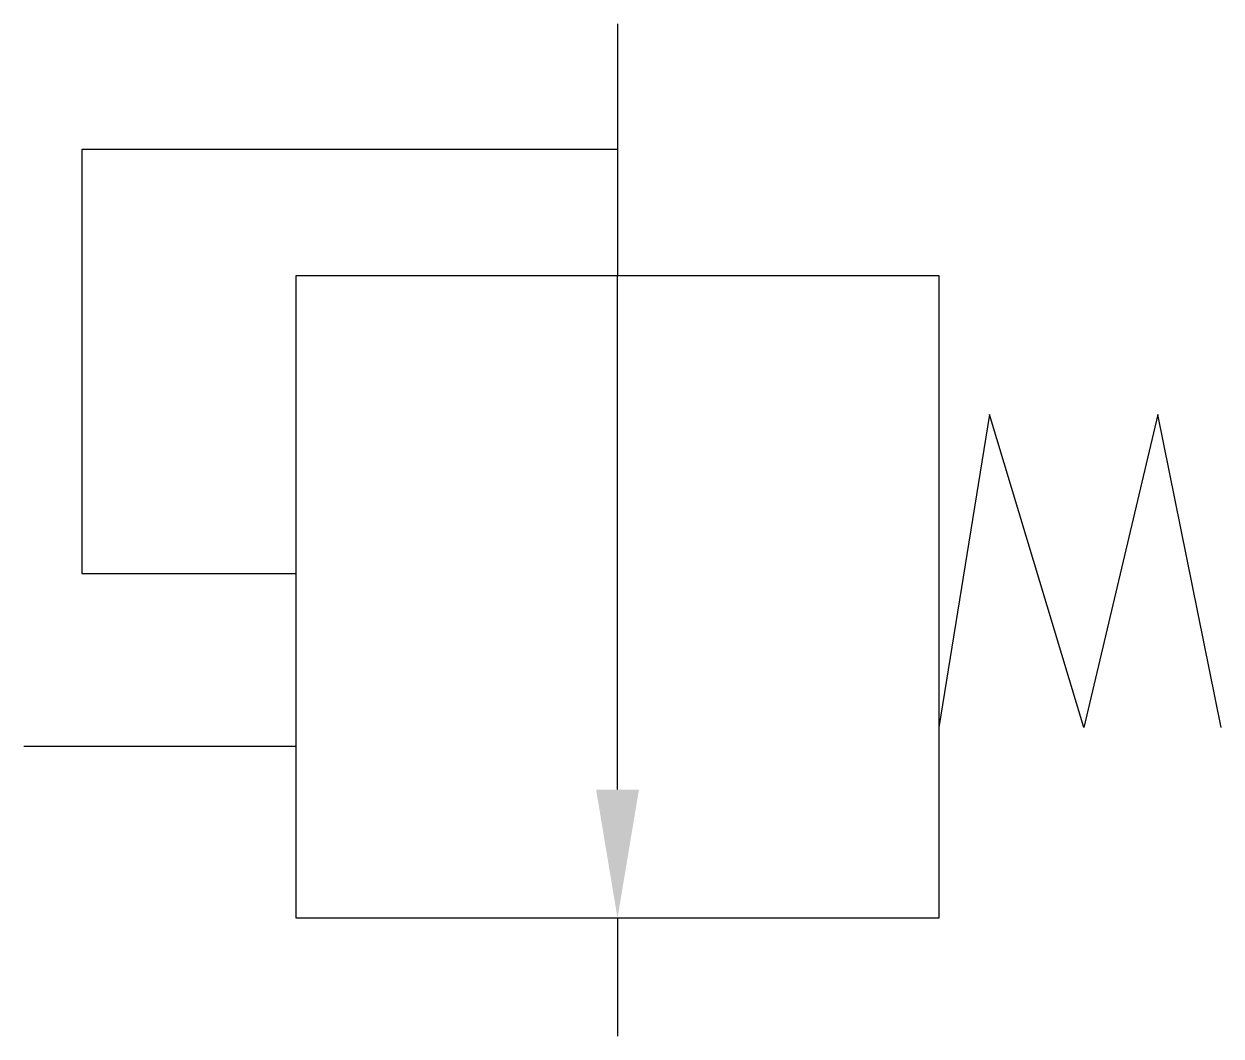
# Model space of a CAD drawing. Extents: x -8.1 to 8.2, y -18.2 to -4.4.
import ezdxf

# ---------------------------------------------------------------- set-up
doc = ezdxf.new("R2010")
doc.units = 0
doc.linetypes.add('DASHED', pattern=[0])
doc.layers.add('2', color=1, linetype='CONTINUOUS')

msp = doc.modelspace()

# ---------------------------------------------------------------- linework, layer by layer
at = {"layer": '2', "color": 0}
for p, q in [((0, -4.439), (0, -7.862)), ((0, -14.86), (0, -7.862)), ((5.062, -9.753), (4.374, -14.017)), ((6.347, -14.017), (5.062, -9.753)), ((7.356, -9.753), (6.347, -14.017)), ((8.215, -14.017), (7.356, -9.753)), ((0, -16.61), (0, -18.216))]:
    msp.add_line(p, q, dxfattribs=at)
at = {"layer": '2', "color": 0, "linetype": 'DASHED'}
for p, q in [((0, -6.15), (-7.292, -6.15)), ((-7.292, -6.15), (-7.292, -11.921)), ((-7.292, -11.921), (-4.374, -11.921)), ((-4.374, -14.276), (-8.079, -14.276))]:
    msp.add_line(p, q, dxfattribs=at)
at = {"layer": '2', "color": 0}
msp.add_lwpolyline([(-4.374, -16.61), (-4.374, -7.862), (4.374, -7.862), (4.374, -16.61)], close=True, dxfattribs=at)
msp.add_solid([(0.292, -14.86), (-0.292, -14.86), (0, -16.61)], dxfattribs=at)

doc.saveas('drawing.dxf')
